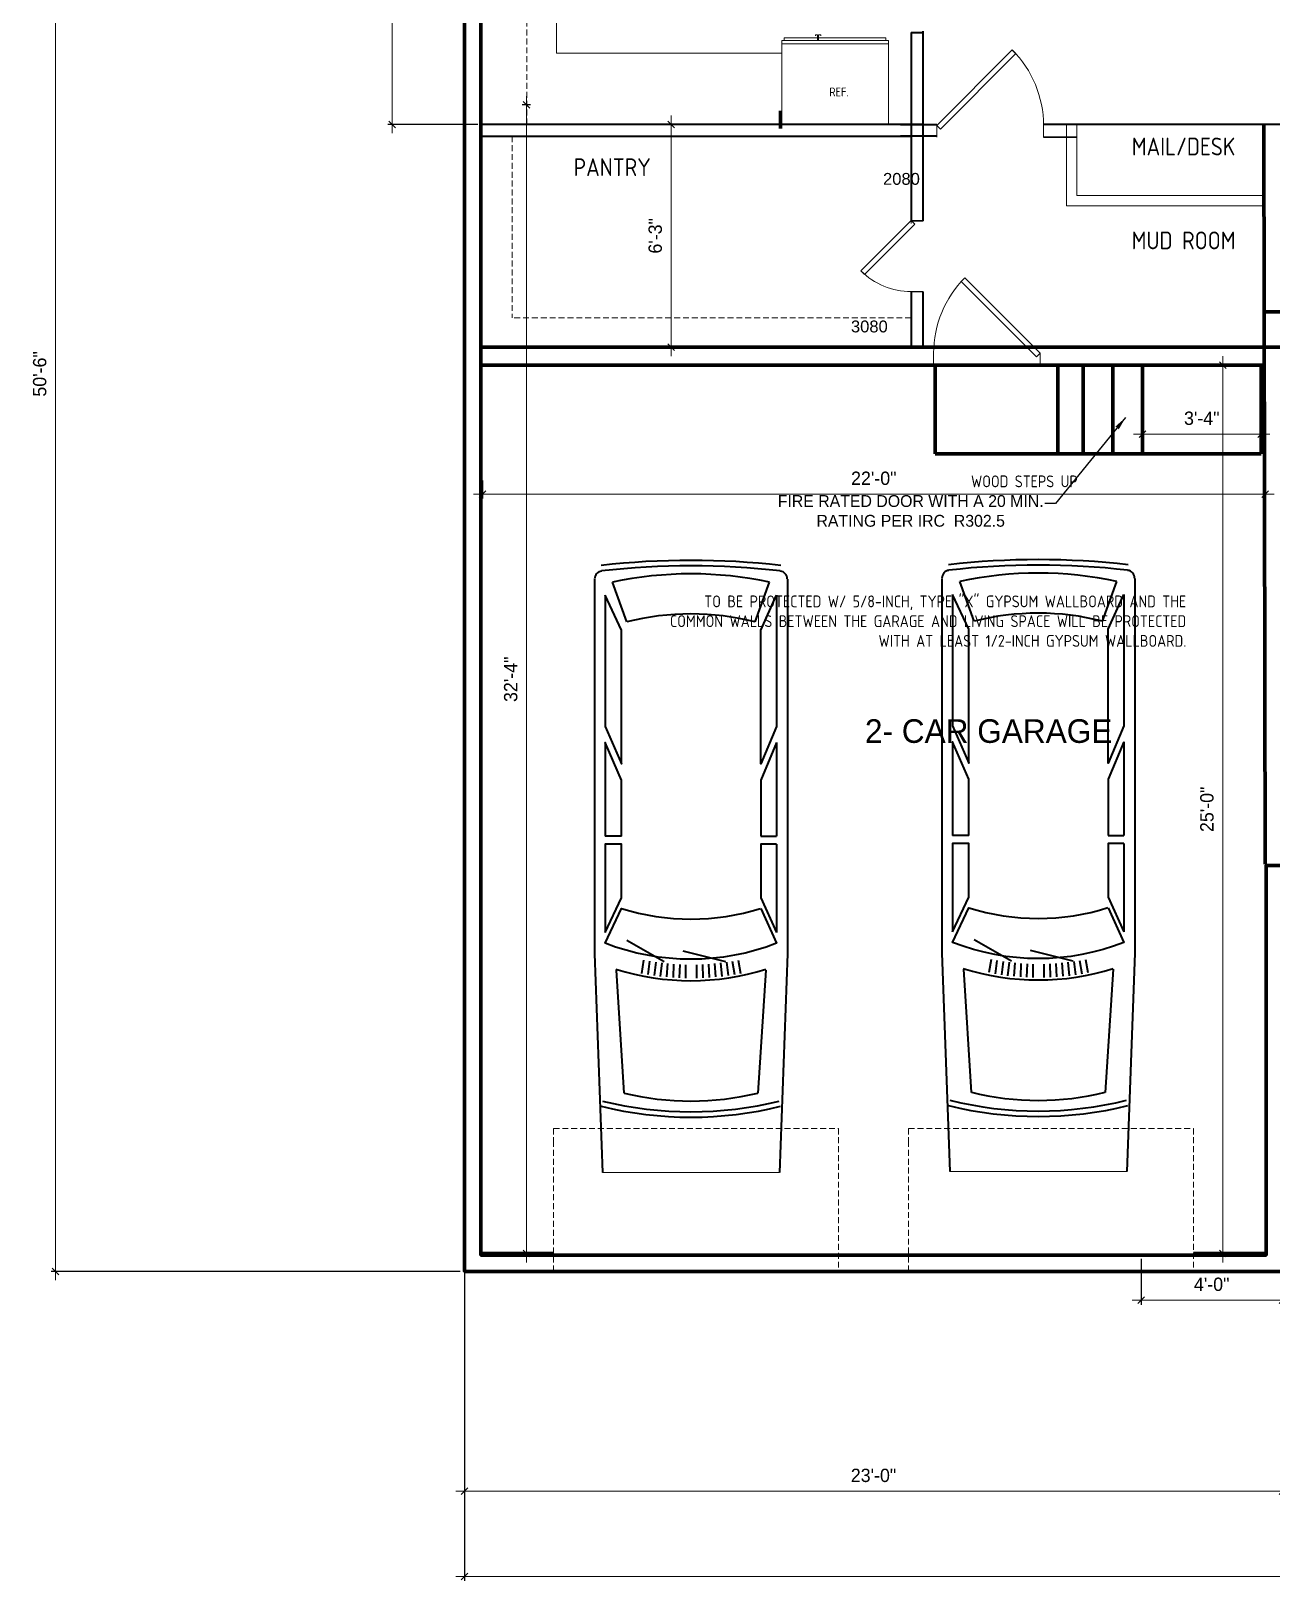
# Model space of a CAD drawing. Extents: x 4834 to 12794, y 1436 to 32221.
# Drawn here: x 7292 to 7711, y 3442 to 3965 of the extents above; entities that cross this region are included whole.
import ezdxf

# ---------------------------------------------------------------- set-up
doc = ezdxf.new("R2010")
doc.units = 0
doc.header["$LTSCALE"] = 8
doc.header["$MEASUREMENT"] = 0
doc.linetypes.add('HIDDEN', pattern=[0.375, 0.25, -0.125])
doc.linetypes.add('Hidden (½x)', pattern=[0.1875, 0.125, -0.0625])
doc.layers.get('0').update_dxf_attribs({"lineweight": 9})
doc.layers.get('DefPoints').update_dxf_attribs({"color": 17})
for name, color, linetype, lineweight in [('A-WALL', 7, 'Continuous', 40), ('A-Wall-New', 1, 'Continuous', 50), ('A-Wall-Partition', 3, 'Continuous', 35), ('AFURNITURE', 134, 'Continuous', 18), ('Details', 2, 'Continuous', 15), ('DIM', 8, 'Continuous', 5), ('door', 43, 'Continuous', 13), ('TEXT', 6, 'Continuous', 25)]:
    doc.layers.add(name, color=color, linetype=linetype, lineweight=lineweight)
doc.layers.add('P', color=7, linetype='Continuous')
doc.layers.add('s-text', color=6, linetype='Continuous')
doc.styles.add('ARCHITXT', font='ARCHITXT.SHX', dxfattribs={"height": 2})
doc.styles.add('DIMTEXT', font='archstyl', dxfattribs={"width": 0.75})
doc.styles.get("Standard").update_dxf_attribs({"font": 'stylu.ttf'})
doc.dimstyles.new('Forum 24', dxfattribs={"dimscale": 24, "dimtxt": 0.1875, "dimasz": 0.09375, "dimexe": 0.0625, "dimexo": 0.0625, "dimgap": 0.125, "dimtad": 1, "dimdec": 4, "dimrnd": 1, "dimzin": 7, "dimdsep": 46, "dimlunit": 4, "dimtxsty": 'Standard', "dimblk": 'OBLIQUE', "dimblk1": 'DIMTICK', "dimblk2": 'OBLIQUE', "dimcen": -0.0625, "dimdle": 0.125, "dimclrd": 256, "dimclre": 256, "dimclrt": 256, "dimadec": 0, "dimazin": 0, "dimtfac": 1, "dimtdec": 4, "dimtmove": 1, "dimatfit": 3, "dimfxl": 0.0625, "dimtvp": 1.2, "dimfrac": 2, "dimtolj": 1, "dimtzin": 7, "dimlwd": 13, "dimarcsym": 0})
doc.dimstyles.new('L_48', dxfattribs={"dimscale": 48, "dimtxt": 0.09375, "dimasz": 0.09375, "dimexe": 0.0625, "dimexo": 0.0625, "dimgap": 0.0625, "dimtad": 1, "dimdec": 4, "dimrnd": 0.125, "dimzin": 7, "dimdsep": 46, "dimlunit": 4, "dimtxsty": 'DIMTEXT', "dimblk1": 'DIMTICK', "dimblk2": 'DIMTICK', "dimsah": 1, "dimcen": 0.0625, "dimdle": 0.125, "dimclrd": 256, "dimclre": 256, "dimclrt": 4, "dimadec": 0, "dimazin": 0, "dimtfac": 1, "dimtdec": 4, "dimtmove": 2, "dimatfit": 3, "dimfxl": 1, "dimtvp": 1.2, "dimfrac": 2, "dimtolj": 1, "dimtzin": 7, "dimarcsym": 0})

# ---------------------------------------------------------------- blocks, each defined once
blk = doc.blocks.new('_Oblique')
at = {"color": 0, "linetype": 'ByBlock', "lineweight": -2}
blk.add_line((-0.5, -0.5), (0.5, 0.5), dxfattribs=at)
blk = doc.blocks.new('*D435')
at = {"layer": 'DefPoints', "color": 0, "transparency": 16777216}
for p in [(8194.41, 3677.81), (7438.41, 3570.3), (7438.41, 3443.26)]:
    blk.add_point(p, dxfattribs=at)
at = {"layer": 'DIM', "lineweight": -2, "transparency": 16777216}
for p, q in [((8194.41, 3676.31), (8194.41, 3441.76)), ((7438.41, 3568.8), (7438.41, 3441.76))]:
    blk.add_line(p, q, dxfattribs=at)
at = {"layer": 'DIM', "lineweight": 13, "transparency": 16777216}
blk.add_line((8197.41, 3443.26), (7435.41, 3443.26), dxfattribs=at)
at = {"layer": 'DIM', "lineweight": 13, "transparency": 16777216, "xscale": 2.25, "yscale": 2.25, "zscale": 2.25, "rotation": 180}
blk.add_blockref('_Oblique', (7438.41, 3443.26), dxfattribs=at)
at = {"layer": 'DIM', "lineweight": 13, "transparency": 16777216, "xscale": 2.25, "yscale": 2.25, "zscale": 2.25}
blk.add_blockref('_Oblique', (8194.41, 3443.26), dxfattribs=at)
at = {"layer": 'DIM', "transparency": 16777216, "insert": (7816.41, 3448.61), "char_height": 4.5, "attachment_point": 5}
blk.add_mtext('\\A1;63\'-0"', dxfattribs=at)
blk = doc.blocks.new('DIMTICK')
for p, q in [((-1, 0), (1, 0)), ((0, 1), (0, -1))]:
    blk.add_line(p, q)
at = {"const_width": 0.141}
blk.add_lwpolyline([(0.71, 0.71), (-0.71, -0.71)], dxfattribs=at)
blk = doc.blocks.new('*D441')
at = {"layer": 'DefPoints', "color": 0, "transparency": 16777216}
for p in [(7444.41, 3814.79), (7708.59, 3814.79), (7444.41, 3808.72)]:
    blk.add_point(p, dxfattribs=at)
at = {"layer": 'DIM', "lineweight": -2, "transparency": 16777216}
for p, q in [((7444.41, 3813.29), (7444.41, 3807.22)), ((7708.59, 3813.29), (7708.59, 3807.22))]:
    blk.add_line(p, q, dxfattribs=at)
at = {"layer": 'DIM', "lineweight": 13, "transparency": 16777216}
blk.add_line((7711.59, 3808.72), (7441.41, 3808.72), dxfattribs=at)
at = {"layer": 'DIM', "lineweight": 13, "transparency": 16777216, "xscale": 2.25, "yscale": 2.25, "zscale": 2.25, "rotation": 180}
blk.add_blockref('_Oblique', (7444.41, 3808.72), dxfattribs=at)
at = {"layer": 'DIM', "lineweight": 13, "transparency": 16777216, "xscale": 2.25, "yscale": 2.25, "zscale": 2.25}
blk.add_blockref('_Oblique', (7708.59, 3808.72), dxfattribs=at)
at = {"layer": 'DIM', "transparency": 16777216, "insert": (7576.5, 3814.05), "char_height": 4.5, "attachment_point": 5}
blk.add_mtext('\\A1;22\'-0"', dxfattribs=at)
blk = doc.blocks.new('*D442')
at = {"layer": 'DefPoints', "color": 0, "transparency": 16777216}
for p in [(7462.11, 3940.13), (7455.75, 3552.3), (7459.33, 3552.3)]:
    blk.add_point(p, dxfattribs=at)
at = {"layer": 'DIM', "lineweight": 13, "transparency": 16777216}
blk.add_line((7459.33, 3943.13), (7459.33, 3549.3), dxfattribs=at)
at = {"layer": 'DIM', "lineweight": -2, "transparency": 16777216}
for p, q in [((7460.61, 3940.13), (7457.83, 3940.13)), ((7457.25, 3552.3), (7460.83, 3552.3))]:
    blk.add_line(p, q, dxfattribs=at)
at = {"layer": 'DIM', "lineweight": 13, "transparency": 16777216, "xscale": 2.25, "yscale": 2.25, "zscale": 2.25}
for p, rotation in [((7459.33, 3940.13), 90), ((7459.33, 3552.3), 270)]:
    blk.add_blockref('_Oblique', p, dxfattribs=dict(at, rotation=rotation))
at = {"layer": 'DIM', "transparency": 16777216, "insert": (7453.98, 3746.21), "char_height": 4.5, "attachment_point": 5, "rotation": 90}
blk.add_mtext('\\A1;32\'-4"', dxfattribs=at)
blk = doc.blocks.new('*U169')
for p, q in [((-24, 0), (-24, -4)), ((0, 0), (0, -4))]:
    blk.add_line(p, q)
blk.add_lwpolyline([(0, 0), (-16.97, 16.97), (-18.21, 15.73), (-1.24, -1.24)], close=True)
blk.add_arc((0, 0), 24, 135, 180)
blk = doc.blocks.new('*U516')
for p, q in [((0, 0), (0, -4)), ((36, 0), (36, -4))]:
    blk.add_line(p, q)
blk.add_lwpolyline([(0, 0), (25.46, 25.46), (26.69, 24.22), (1.24, -1.24)], close=True)
blk.add_arc((0, 0), 36, 360, 45)
blk = doc.blocks.new('*D438')
at = {"layer": 'DefPoints', "color": 0, "transparency": 16777216}
for p in [(7508.1, 3933.56), (7589.12, 3933.56), (7589.12, 3858.3)]:
    blk.add_point(p, dxfattribs=at)
at = {"layer": 'DIM', "lineweight": 13, "transparency": 16777216}
blk.add_line((7508.1, 3855.3), (7508.1, 3936.56), dxfattribs=at)
at = {"layer": 'DIM', "lineweight": -2, "transparency": 16777216}
for p, q in [((7587.62, 3933.56), (7506.6, 3933.56)), ((7587.62, 3858.3), (7506.6, 3858.3))]:
    blk.add_line(p, q, dxfattribs=at)
at = {"layer": 'DIM', "lineweight": 13, "transparency": 16777216, "xscale": 2.25, "yscale": 2.25, "zscale": 2.25}
for p, rotation in [((7508.1, 3933.56), 90), ((7508.1, 3858.3), 270)]:
    blk.add_blockref('_Oblique', p, dxfattribs=dict(at, rotation=rotation))
at = {"layer": 'DIM', "transparency": 16777216, "insert": (7502.76, 3895.93), "char_height": 4.5, "attachment_point": 5, "rotation": 90}
blk.add_mtext('\\A1;6\'-3"', dxfattribs=at)
blk = doc.blocks.new('*D466')
at = {"layer": 'DefPoints', "color": 0, "transparency": 16777216}
for p in [(7300.38, 4152.3), (7438.41, 4152.3), (7438.41, 3546.3)]:
    blk.add_point(p, dxfattribs=at)
at = {"layer": 'DIM', "lineweight": 13, "transparency": 16777216}
blk.add_line((7300.38, 3543.3), (7300.38, 4155.3), dxfattribs=at)
at = {"layer": 'DIM', "lineweight": -2, "transparency": 16777216}
for p, q in [((7436.91, 4152.3), (7298.88, 4152.3)), ((7436.91, 3546.3), (7298.88, 3546.3))]:
    blk.add_line(p, q, dxfattribs=at)
at = {"layer": 'DIM', "lineweight": 13, "transparency": 16777216, "xscale": 2.25, "yscale": 2.25, "zscale": 2.25}
for p, rotation in [((7300.38, 4152.3), 90), ((7300.38, 3546.3), 270)]:
    blk.add_blockref('_Oblique', p, dxfattribs=dict(at, rotation=rotation))
at = {"layer": 'DIM', "transparency": 16777216, "insert": (7295.01, 3849.3), "char_height": 4.5, "attachment_point": 5, "rotation": 90}
blk.add_mtext('\\A1;50\'-6"', dxfattribs=at)
blk = doc.blocks.new('*D483')
at = {"layer": 'DefPoints', "color": 0, "transparency": 16777216}
for p in [(7667.21, 3828.98), (7667.21, 3822.32), (7707.21, 3822.3)]:
    blk.add_point(p, dxfattribs=at)
at = {"layer": 'DIM', "lineweight": 13, "transparency": 16777216}
blk.add_line((7710.21, 3828.96), (7664.21, 3828.98), dxfattribs=at)
at = {"layer": 'DIM', "lineweight": -2, "transparency": 16777216}
for p, q in [((7667.21, 3823.82), (7667.21, 3830.48)), ((7707.21, 3823.8), (7707.21, 3830.46))]:
    blk.add_line(p, q, dxfattribs=at)
at = {"layer": 'DIM', "lineweight": 13, "transparency": 16777216, "xscale": 2.25, "yscale": 2.25, "zscale": 2.25}
for p, rotation in [((7667.21, 3828.98), 179.9743942918137), ((7707.21, 3828.96), 359.9743942918137)]:
    blk.add_blockref('_Oblique', p, dxfattribs=dict(at, rotation=rotation))
at = {"layer": 'DIM', "transparency": 16777216, "insert": (7687.21, 3834.32), "char_height": 4.5, "attachment_point": 5, "rotation": 359.9744}
blk.add_mtext('\\A1;3\'-4"', dxfattribs=at)
blk = doc.blocks.new('*D489')
at = {"layer": 'DefPoints', "color": 0, "transparency": 16777216}
for p in [(7666.69, 3552.08), (7714.41, 3552.08), (7714.41, 3536.54)]:
    blk.add_point(p, dxfattribs=at)
at = {"layer": 'DIM', "lineweight": -2, "transparency": 16777216}
for p, q in [((7666.69, 3550.58), (7666.69, 3535.04)), ((7714.41, 3550.58), (7714.41, 3535.04))]:
    blk.add_line(p, q, dxfattribs=at)
at = {"layer": 'DIM', "lineweight": 13, "transparency": 16777216}
blk.add_line((7663.69, 3536.54), (7717.41, 3536.54), dxfattribs=at)
at = {"layer": 'DIM', "lineweight": 13, "transparency": 16777216, "xscale": 2.25, "yscale": 2.25, "zscale": 2.25, "rotation": 180}
blk.add_blockref('_Oblique', (7666.69, 3536.54), dxfattribs=at)
at = {"layer": 'DIM', "lineweight": 13, "transparency": 16777216, "xscale": 2.25, "yscale": 2.25, "zscale": 2.25}
blk.add_blockref('_Oblique', (7714.41, 3536.54), dxfattribs=at)
at = {"layer": 'DIM', "transparency": 16777216, "insert": (7690.55, 3541.91), "char_height": 4.5, "attachment_point": 5}
blk.add_mtext('\\A1;4\'-0"', dxfattribs=at)
blk = doc.blocks.new('*D474')
at = {"layer": 'DefPoints', "color": 0, "transparency": 16777216}
for p in [(7438.41, 3572.51), (7714.41, 3546.3), (7714.41, 3472.04)]:
    blk.add_point(p, dxfattribs=at)
at = {"layer": 'DIM', "lineweight": -2, "transparency": 16777216}
for p, q in [((7438.41, 3571.01), (7438.41, 3470.54)), ((7714.41, 3544.8), (7714.41, 3470.54))]:
    blk.add_line(p, q, dxfattribs=at)
at = {"layer": 'DIM', "lineweight": 13, "transparency": 16777216}
blk.add_line((7435.41, 3472.04), (7717.41, 3472.04), dxfattribs=at)
at = {"layer": 'DIM', "lineweight": 13, "transparency": 16777216, "xscale": 2.25, "yscale": 2.25, "zscale": 2.25, "rotation": 180}
blk.add_blockref('_Oblique', (7438.41, 3472.04), dxfattribs=at)
at = {"layer": 'DIM', "lineweight": 13, "transparency": 16777216, "xscale": 2.25, "yscale": 2.25, "zscale": 2.25}
blk.add_blockref('_Oblique', (7714.41, 3472.04), dxfattribs=at)
at = {"layer": 'DIM', "transparency": 16777216, "insert": (7576.41, 3477.39), "char_height": 4.5, "attachment_point": 5}
blk.add_mtext('\\A1;23\'-0"', dxfattribs=at)
blk = doc.blocks.new('*D515')
at = {"layer": 'DefPoints', "color": 0, "transparency": 16777216}
for p in [(7694.33, 3852.3), (7707.21, 3852.3), (7708.41, 3552.3)]:
    blk.add_point(p, dxfattribs=at)
at = {"layer": 'DIM', "lineweight": -2, "transparency": 16777216}
for p, q in [((7705.71, 3852.3), (7692.83, 3852.3)), ((7706.91, 3552.3), (7692.83, 3552.3))]:
    blk.add_line(p, q, dxfattribs=at)
at = {"layer": 'DIM', "lineweight": 13, "transparency": 16777216}
blk.add_line((7694.33, 3549.3), (7694.33, 3855.3), dxfattribs=at)
at = {"layer": 'DIM', "lineweight": 13, "transparency": 16777216, "xscale": 2.25, "yscale": 2.25, "zscale": 2.25}
for p, rotation in [((7694.33, 3852.3), 90), ((7694.33, 3552.3), 270)]:
    blk.add_blockref('_Oblique', p, dxfattribs=dict(at, rotation=rotation))
at = {"layer": 'DIM', "transparency": 16777216, "insert": (7688.96, 3702.3), "char_height": 4.5, "attachment_point": 5, "rotation": 90}
blk.add_mtext('\\A1;25\'-0"', dxfattribs=at)
blk = doc.blocks.new('*U517')
for p, q in [((-36, 0), (-36, -4)), ((0, 0), (0, -4))]:
    blk.add_line(p, q)
blk.add_lwpolyline([(0, 0), (-25.46, 25.46), (-26.69, 24.22), (-1.24, -1.24)], close=True)
blk.add_arc((0, 0), 36, 135, 180)
blk = doc.blocks.new('*D534')
at = {"layer": 'DefPoints', "color": 0, "transparency": 16777216}
for p in [(7413.96, 4146.3), (7444.41, 4146.3), (7444.41, 3933.56)]:
    blk.add_point(p, dxfattribs=at)
at = {"layer": 'DIM', "lineweight": -2, "transparency": 16777216}
for p, q in [((7442.91, 4146.3), (7412.46, 4146.3)), ((7442.91, 3933.56), (7412.46, 3933.56))]:
    blk.add_line(p, q, dxfattribs=at)
at = {"layer": 'DIM', "lineweight": 13, "transparency": 16777216}
blk.add_line((7413.96, 3930.56), (7413.96, 4149.3), dxfattribs=at)
at = {"layer": 'DIM', "lineweight": 13, "transparency": 16777216, "xscale": 2.25, "yscale": 2.25, "zscale": 2.25}
for p, rotation in [((7413.96, 4146.3), 90), ((7413.96, 3933.56), 270)]:
    blk.add_blockref('_Oblique', p, dxfattribs=dict(at, rotation=rotation))
at = {"layer": 'DIM', "transparency": 16777216, "insert": (7408.55, 4039.93), "char_height": 4.5, "attachment_point": 5, "rotation": 90}
blk.add_mtext('\\A1;17\'-9"', dxfattribs=at)

msp = doc.modelspace()

# ---------------------------------------------------------------- linework, layer by layer
at = {"layer": 'A-WALL'}
for points in [[(7482.27187, 3780.03981), (7482.27187, 3653.47914), (7484.99187, 3579.71914)], [(7493.1532, 3765.55914), (7488.3532, 3778.99914)], [(7536.51254, 3765.55914), (7541.31254, 3778.99914)], [(7547.39254, 3780.03981), (7547.39254, 3653.47914), (7544.67254, 3579.71981)], [(7599.50475, 3780.28273), (7599.50475, 3653.72206), (7602.22475, 3579.96206)], [(7610.38609, 3765.80206), (7605.58609, 3779.24206)], [(7653.74542, 3765.80206), (7658.54542, 3779.24206)], [(7664.62542, 3780.28273), (7664.62542, 3653.72206), (7661.90542, 3579.96273)], [(7485.87254, 3774.59914), (7485.87254, 3730.27914), (7491.31254, 3717.63914), (7491.31254, 3762.83914), (7485.87254, 3774.59981)], [(7543.71254, 3730.27914), (7538.35254, 3717.63914), (7538.35254, 3762.83914), (7543.71254, 3774.59981)], [(7543.7132, 3774.59914), (7543.7132, 3730.27914)], [(7603.10542, 3774.84206), (7603.10542, 3730.52206), (7608.54542, 3717.88206), (7608.54542, 3763.08206), (7603.10542, 3774.84273)], [(7660.94542, 3730.52206), (7655.58542, 3717.88206), (7655.58542, 3763.08206), (7660.94542, 3774.84273)], [(7660.94609, 3774.84206), (7660.94609, 3730.52206)], [(7491.31254, 3693.23914), (7491.31254, 3712.19914), (7485.87254, 3724.83914), (7485.87254, 3693.23914)], [(7543.71254, 3724.83914), (7538.35254, 3712.19914), (7538.35254, 3693.23914)], [(7543.7132, 3724.83914), (7543.7132, 3693.23914)], [(7608.54542, 3693.48206), (7608.54542, 3712.44206), (7603.10542, 3725.08206), (7603.10542, 3693.48206)], [(7660.94542, 3725.08206), (7655.58542, 3712.44206), (7655.58542, 3693.48206)], [(7660.94609, 3725.08206), (7660.94609, 3693.48206)], [(7491.31254, 3693.23848), (7485.87254, 3693.23848)], [(7538.35254, 3693.23848), (7543.71254, 3693.23848)], [(7543.71254, 3690.51848), (7538.35254, 3690.51848), (7538.35254, 3672.43914), (7543.71254, 3660.67848)], [(7543.7132, 3690.51848), (7543.7132, 3660.67848)], [(7608.54542, 3693.48139), (7603.10542, 3693.48139)], [(7655.58542, 3693.48139), (7660.94542, 3693.48139)], [(7660.94542, 3690.76139), (7655.58542, 3690.76139), (7655.58542, 3672.68206), (7660.94542, 3660.92139)], [(7660.94609, 3690.76139), (7660.94609, 3660.92139)], [(7623.02542, 3651.00273), (7610.38542, 3658.20206)], [(7505.79254, 3650.75981), (7493.15254, 3657.95914)], [(7526.5932, 3650.75981), (7512.11254, 3654.35914)], [(7643.82609, 3651.00273), (7629.34542, 3654.60206)], [(7489.55254, 3648.03981), (7492.19254, 3606.43981)], [(7498.83254, 3651.39914), (7498.11254, 3646.91914)], [(7500.83254, 3650.99914), (7500.19187, 3646.51848)], [(7502.91187, 3650.67914), (7502.35187, 3646.19914)], [(7504.91187, 3650.43914), (7504.43187, 3645.87914)], [(7506.91187, 3650.19914), (7506.59254, 3645.71914)], [(7508.91187, 3650.03981), (7508.75254, 3645.47914)], [(7510.99254, 3649.87914), (7510.83254, 3645.39848)], [(7512.99254, 3649.79914), (7512.99254, 3645.31914)], [(7516.67254, 3649.79914), (7516.67254, 3645.31914)], [(7518.67254, 3649.87914), (7518.75254, 3645.39848)], [(7520.67254, 3650.03981), (7520.91254, 3645.47914)], [(7522.75254, 3650.19914), (7523.07254, 3645.71914)], [(7524.75254, 3650.43914), (7525.23254, 3645.87914)], [(7526.75254, 3650.67914), (7527.31254, 3646.19914)], [(7528.75254, 3650.99914), (7529.47254, 3646.51848)], [(7530.75254, 3651.39914), (7531.55254, 3646.91914)], [(7540.11254, 3648.03981), (7537.39254, 3606.43981)], [(7606.78542, 3648.28273), (7609.42542, 3606.68273)], [(7616.06542, 3651.64206), (7615.34542, 3647.16206)], [(7618.06542, 3651.24206), (7617.42475, 3646.76139)], [(7620.14475, 3650.92206), (7619.58475, 3646.44206)], [(7622.14475, 3650.68206), (7621.66475, 3646.12206)], [(7624.14475, 3650.44206), (7623.82542, 3645.96206)], [(7626.14475, 3650.28273), (7625.98542, 3645.72206)], [(7628.22542, 3650.12206), (7628.06542, 3645.64139)], [(7630.22542, 3650.04206), (7630.22542, 3645.56206)], [(7633.90542, 3650.04206), (7633.90542, 3645.56206)], [(7635.90542, 3650.12206), (7635.98542, 3645.64139)], [(7637.90542, 3650.28273), (7638.14542, 3645.72206)], [(7639.98542, 3650.44206), (7640.30542, 3645.96206)], [(7641.98542, 3650.68206), (7642.46542, 3646.12206)], [(7643.98542, 3650.92206), (7644.54542, 3646.44206)], [(7645.98542, 3651.24206), (7646.70542, 3646.76139)], [(7647.98542, 3651.64206), (7648.78542, 3647.16206)], [(7657.34542, 3648.28273), (7654.62542, 3606.68273)]]:
    msp.add_lwpolyline(points, dxfattribs=at)
for points in [[(7485.87254, 3660.67848), (7491.31254, 3672.43914), (7491.31254, 3690.51848), (7485.87254, 3690.51848)], [(7603.10542, 3660.92139), (7608.54542, 3672.68206), (7608.54542, 3690.76139), (7603.10542, 3690.76139)]]:
    msp.add_lwpolyline(points, close=True, dxfattribs=at)
for points in [[(7538.35254, 3668.83914), (7543.71254, 3657.07914, -0.187445992), (7485.87254, 3657.07914), (7491.31254, 3668.83914, 0.153815056), (7538.2952, 3668.85448)], [(7655.58542, 3669.08206), (7660.94542, 3657.32206, -0.187445992), (7603.10542, 3657.32206), (7608.54542, 3669.08206, 0.153815056), (7655.52809, 3669.09739)]]:
    msp.add_lwpolyline(points, format="xyb", dxfattribs=at)
for centre, radius, start, end in [((7514.79254, 3522.42509), 263.93772, 83.3965581, 96.6034419), ((7514.79287, 3522.45397), 262.0655, 83.3957585, 96.6042415), ((7632.02542, 3522.668), 263.93772, 83.3965581, 96.6034419), ((7632.02575, 3522.69689), 262.0655, 83.3957585, 96.6042415), ((7484.95264, 3780.07814), 2.68077, 96.5995887, 179.978549), ((7514.79187, 3653.7713), 128.02784, 78.0511545, 101.9488455), ((7544.6329, 3780.07923), 2.67964, 359.9982362, 83.4076313), ((7602.18552, 3780.32105), 2.68077, 96.5995887, 179.978549), ((7632.02475, 3654.01422), 128.02784, 78.0511545, 101.9488455), ((7661.86579, 3780.32214), 2.67964, 359.9982362, 83.4076313), ((7514.79287, 3680.15864), 88.12083, 75.751051, 104.248949), ((7632.02575, 3680.40156), 88.12083, 75.751051, 104.248949), ((7514.79365, 3729.67674), 85.23776, 252.728477, 287.2760504), ((7632.02654, 3729.91965), 85.23776, 252.728477, 287.2760504), ((7514.79139, 3699.26323), 95.464, 256.3205876, 283.6861784), ((7632.02428, 3699.50615), 95.464, 256.3205876, 283.6861784), ((7514.79345, 3725.03971), 126.68082, 256.1844913, 283.8205585), ((7514.79176, 3725.02961), 124.83072, 256.1841247, 283.8222806), ((7632.02633, 3725.28263), 126.68082, 256.1844913, 283.8205585), ((7632.02465, 3725.27253), 124.83072, 256.1841247, 283.8222806)]:
    msp.add_arc(centre, radius, start, end, dxfattribs=at)
at = {"layer": 'A-Wall-New', "lineweight": 70}
for p, q in [((7438.40581, 3950.19884), (7438.40581, 3546.30067)), ((7544.9656, 3932.18983), (7544.9656, 3938.18983)), ((7708.58986, 3683.80987), (7708.20131, 3933.64863)), ((7708.58986, 3870.30067), (7714.58986, 3870.30067)), ((7714.58986, 3858.30067), (7444.40581, 3858.30067)), ((7708.58986, 3852.30067), (7444.40581, 3852.30067)), ((7597.20511, 3822.30067), (7597.20511, 3852.30067)), ((7638.59736, 3822.30067), (7638.59736, 3852.30067)), ((7647.20511, 3822.30067), (7647.20511, 3852.30067)), ((7657.20511, 3822.30067), (7657.20511, 3852.30067)), ((7667.20511, 3822.30067), (7667.20511, 3852.30067)), ((7707.20511, 3822.30067), (7707.20511, 3852.30067)), ((7597.20511, 3822.30067), (7707.20511, 3822.30067)), ((7444.40581, 3552.30067), (7468.40581, 3552.30067)), ((7684.40581, 3552.30067), (7708.40581, 3552.30067)), ((7468.40581, 3546.32251), (7438.40581, 3546.30067)), ((7588.25857, 3546.32251), (7564.55305, 3546.30067)), ((7684.40581, 3546.30067), (7714.40581, 3546.30067))]:
    msp.add_line(p, q, dxfattribs=at)
for points in [[(8194.40581, 4152.30067), (8011.90572, 4152.30067), (8011.90572, 4241.80067), (7776.87708, 4241.80067), (7776.87708, 4313.30067), (7584.87708, 4313.30067), (7584.87708, 4152.30067), (7438.40581, 4152.30067), (7438.40581, 3546.30067), (7714.40581, 3546.30067), (7714.40623, 3677.80987), (7846.40566, 3677.8095), (7846.4059, 3653.80987), (8012.40572, 3653.80601), (8012.40627, 3677.80987), (8194.40581, 3677.80987)], [(8188.90581, 4146.80067), (8006.40572, 4146.80067), (8006.40572, 4236.30067), (7771.37708, 4236.30067), (7771.37708, 4307.80067), (7590.37708, 4307.80067), (7590.37708, 4146.80067), (7443.90581, 4146.80067), (7443.90581, 3551.80067), (7708.90582, 3551.80067), (7708.90625, 3683.30989), (7851.9056, 3683.30949), (7851.90584, 3659.30974), (8006.90584, 3659.30614), (8006.9064, 3683.30987), (8188.90581, 3683.30987)]]:
    msp.add_lwpolyline(points, close=True, dxfattribs=at)
msp.add_lwpolyline([(7438.40581, 3950.19884), (7438.40581, 4152.30067), (7639.37973, 4152.30067)], dxfattribs=at)
at = {"layer": 'A-Wall-Partition'}
for p, q in [((7589.11769, 3964.59913), (7589.11769, 3901.0329)), ((7589.11769, 3964.59913), (7593.11769, 3964.59913)), ((7593.11769, 3901.0329), (7593.11769, 3965.08267)), ((7593.11769, 3933.55982), (7444.40581, 3933.55982)), ((7585.57265, 3933.55982), (7597.79412, 3933.55982)), ((7737.19823, 3933.55982), (7633.7925, 3933.55982)), ((7444.40581, 3929.55982), (7589.11769, 3929.55982)), ((7597.79412, 3929.55982), (7585.57265, 3929.55982)), ((7645.00749, 3929.09728), (7633.79214, 3929.21791)), ((7589.11769, 3877.0308), (7589.11769, 3858.30067)), ((7593.11769, 3858.30067), (7593.11769, 3877.0308))]:
    msp.add_line(p, q, dxfattribs=at)
at = {"layer": 'AFURNITURE'}
for p, q in [((7469.43734, 3957.55982), (7469.43734, 4024.68232)), ((7545.48645, 3957.55982), (7469.43734, 3957.55982)), ((7545.48645, 3933.55982), (7581.51406, 3933.55982)), ((7708.89182, 3933.64979), (7645.00749, 3933.56827))]:
    msp.add_line(p, q, dxfattribs=at)
at = {"layer": 'AFURNITURE', "linetype": 'HIDDEN'}
for p in [(7454.40581, 3929.55982), (7589.11769, 3868.30067)]:
    msp.add_line(p, (7454.40581, 3868.30067), dxfattribs=at)
for points in [[(7459.42813, 3933.55982), (7459.42813, 4021.11943)], [(7459.42813, 3933.55982), (7459.42813, 4020.79505)], [(7459.42813, 3933.55982), (7459.42813, 4019.89704)]]:
    msp.add_lwpolyline(points, dxfattribs=at)
at = {"layer": 'AFURNITURE'}
for points in [[(7545.48645, 3961.83589), (7545.48645, 3933.55982)], [(7545.48645, 3961.83589), (7581.51406, 3961.83589)], [(7546.26483, 3962.83666), (7557.49566, 3962.83666)], [(7546.26483, 3962.83666), (7546.26483, 3961.83589)], [(7556.82848, 3963.83743), (7557.49566, 3963.83743)], [(7556.82848, 3963.83743), (7556.82848, 3963.50384)], [(7557.49566, 3963.83743), (7557.49566, 3961.83589)], [(7557.82924, 3963.83743), (7557.82924, 3961.83589)], [(7557.82924, 3963.83743), (7558.60762, 3963.83743)], [(7557.82924, 3962.83666), (7580.51329, 3962.83666)], [(7558.60762, 3963.83743), (7558.60762, 3963.50384)], [(7580.51329, 3962.83666), (7580.51329, 3961.83589)], [(7581.51406, 3961.83589), (7581.51406, 3933.55982)], [(7545.48645, 3960.72393), (7581.51406, 3960.72393)]]:
    msp.add_lwpolyline(points, dxfattribs=at)
at = {"layer": 'Details', "linetype": 'Hidden (½x)', "ltscale": 2}
for points in [[(7468.40581, 3546.32251), (7468.40581, 3589.55604), (7468.40581, 3594.55987), (7564.55305, 3594.55987), (7564.55305, 3546.30067)], [(7588.25857, 3546.32251), (7588.25857, 3589.55604), (7588.25857, 3594.55987), (7684.40581, 3594.55987), (7684.40581, 3546.30067)]]:
    msp.add_lwpolyline(points, dxfattribs=at)
at = {"layer": 'DIM'}
for p, q in [((7484.99187, 3579.71914), (7544.67254, 3579.71981)), ((7602.22475, 3579.96206), (7661.9235, 3579.96206))]:
    msp.add_line(p, q, dxfattribs=at)
for points in [[(7633.79214, 3929.21791), (7633.7925, 3929.27229), (7633.7925, 3933.55982)], [(7641.50749, 3933.56827), (7641.50749, 3906.06883), (7708.58929, 3906.05982)], [(7645.00749, 3933.56827), (7645.00749, 3909.56827), (7708.58986, 3909.55982)]]:
    msp.add_lwpolyline(points, dxfattribs=at)
at = {"layer": 'door'}
msp.add_lwpolyline([(7589.11769, 3900.14333), (7589.11769, 3901.0329)], dxfattribs=at)
at = {"layer": 'P', "linetype": 'Continuous'}
for p, q in [((7589.11769, 3901.0329), (7593.11769, 3901.0329)), ((7593.11769, 3877.0308), (7589.11769, 3877.0308))]:
    msp.add_line(p, q, dxfattribs=at)
for points in [[(7444.41194, 3877.41805), (7444.40581, 3877.41805)], [(7444.40581, 3871.41805), (7444.41194, 3871.41805)]]:
    msp.add_lwpolyline(points, dxfattribs=at)

# ---------------------------------------------------------------- block references
at = {"layer": 'door', "lineweight": 20, "xscale": -1}
for name, p in [('*U517', (7597.79412, 3933.21791)), ('*U516', (7632.70852, 3856.30067))]:
    msp.add_blockref(name, p, dxfattribs=at)
at = {"layer": 'door', "lineweight": 20, "rotation": 90.00000000000001}
msp.add_blockref('*U169', (7589.11769, 3901.08556), dxfattribs=at)

# ---------------------------------------------------------------- texts
at = {"layer": 'TEXT', "style": 'ARCHITXT'}
for s, insert, char_height, width, attachment_point in [('\\A1;REF.', (7564.76083, 3942.99303), 3, 72.8976643, 8), ('\\A1;MAIL/DESK', (7681.0573, 3929.08883), 6, 131.4302065, 2), ('\\A1;PANTRY', (7488.23009, 3922.11223), 6, 131.4302065, 2), ('\\A1;MUD ROOM', (7681.0573, 3897.37892), 6, 131.4302065, 2), ('\\A1;WOOD STEPS UP', (7627.32016, 3815.0341), 4, 53.8134079, 2), ('{\\fStylus BT|b0|i0|c0|p34;FIRE RATED DOOR WITH A 20 MIN. RATING PER IRC  R302.5}', (7588.95554, 3808.38562), 4, 92.5887374, 2), ('{\\C0;TO BE PROTECTED W/ 5/8-INCH, TYPE "X" GYPSUM WALLBOARD AND THE COMMON WALLS BETWEEN THE GARAGE AND LIVING SPACE WILL BE PROTECTED WITH AT LEAST 1/2-INCH GYPSUM WALLBOARD.\\P\\fTimes New Roman|b0|i0|c0|p18;\\~}', (7681.95947, 3774.5), 4, 178.4352497, 3)]:
    msp.add_mtext(s, dxfattribs=dict(at, insert=insert, char_height=char_height, width=width, attachment_point=attachment_point))
at = {"layer": 'TEXT'}
for s, insert, char_height, width, attachment_point in [('{\\fArial|b0|i0|c0|p34;2080}', (7579.62522, 3917.15925), 3.9999982, 7.105427357601002e-14, 1), ('{\\fArial|b0|i0|c0|p34;3080}', (7568.79007, 3867.33419), 3.9999982, 7.105427357601002e-14, 1), ('\\A1;2- CAR GARAGE', (7615.27383, 3728.66416), 7.9715734, 215.9601936, 5)]:
    msp.add_mtext(s, dxfattribs=dict(at, insert=insert, char_height=char_height, width=width, attachment_point=attachment_point))

# ---------------------------------------------------------------- dimensions: what is measured, and where the dimension line sits
at = {"layer": 'DIM'}
for base, p1, p2, angle, picture, middle in [((7300.37782, 4152.30067), (7438.40581, 3546.30067), (7438.40581, 4152.30067), 90, '*D466', (7295.01416, 3849.30067)), ((7413.964146, 4146.300668), (7444.405806, 3933.559817), (7444.405806, 4146.300668), 90, '*D534', (7408.552726, 4039.930242)), ((7459.33384, 3552.30067), (7462.11031, 3940.12643), (7455.7535, 3552.30067), 90, '*D442', (7453.98337, 3746.21355)), ((7508.09843, 3933.559817), (7589.117694, 3858.300668), (7589.117694, 3933.559817), 90, '*D438', (7502.764425, 3895.930242)), ((7694.32817, 3852.30067), (7708.40581, 3552.30067), (7707.20511, 3852.30067), 90, '*D515', (7688.96452, 3702.30067)), ((7444.405806, 3808.715835), (7708.589855, 3814.788907), (7444.405806, 3814.788907), 180, '*D441', (7576.497831, 3814.046545))]:
    dim = msp.add_linear_dim(base=base, p1=p1, p2=p2, angle=angle, dimstyle='Forum 24', dxfattribs=at)
    dim.commit()
    dim.dimension.update_dxf_attribs({"geometry": picture, "text_midpoint": middle})
dim = msp.add_aligned_dim(p1=(7707.20511, 3822.30067), p2=(7667.20511, 3822.31854), distance=-6.66372, dimstyle='Forum 24', dxfattribs=at)
dim.commit()
dim.dimension.update_dxf_attribs({"geometry": '*D483', "text_midpoint": (7687.21048, 3834.3238)})
for base, p1, p2, picture, middle in [((7438.40581, 3443.2552), (8194.40581, 3677.80987), (7438.40581, 3570.30067), '*D435', (7816.40581, 3448.60568)), ((7714.40581, 3472.04254), (7438.40581, 3572.50755), (7714.40581, 3546.30067), '*D474', (7576.40581, 3477.38972)), ((7714.40581, 3536.54046), (7666.68989, 3552.08454), (7714.40581, 3552.08454), '*D489', (7690.54785, 3541.90741))]:
    dim = msp.add_linear_dim(base=base, p1=p1, p2=p2, dimstyle='Forum 24', dxfattribs=at)
    dim.commit()
    dim.dimension.update_dxf_attribs({"geometry": picture, "text_midpoint": middle})

# ---------------------------------------------------------------- leaders
at = {"layer": 's-text', "color": 4}
msp.add_leader([(7661.48611, 3834.58499), (7637.80699, 3805.57372), (7634.18343, 3805.57372)], dimstyle='L_48', override={"dimgap": 0.0625, "dimtad": 0}, dxfattribs=at)

doc.saveas('drawing.dxf')
